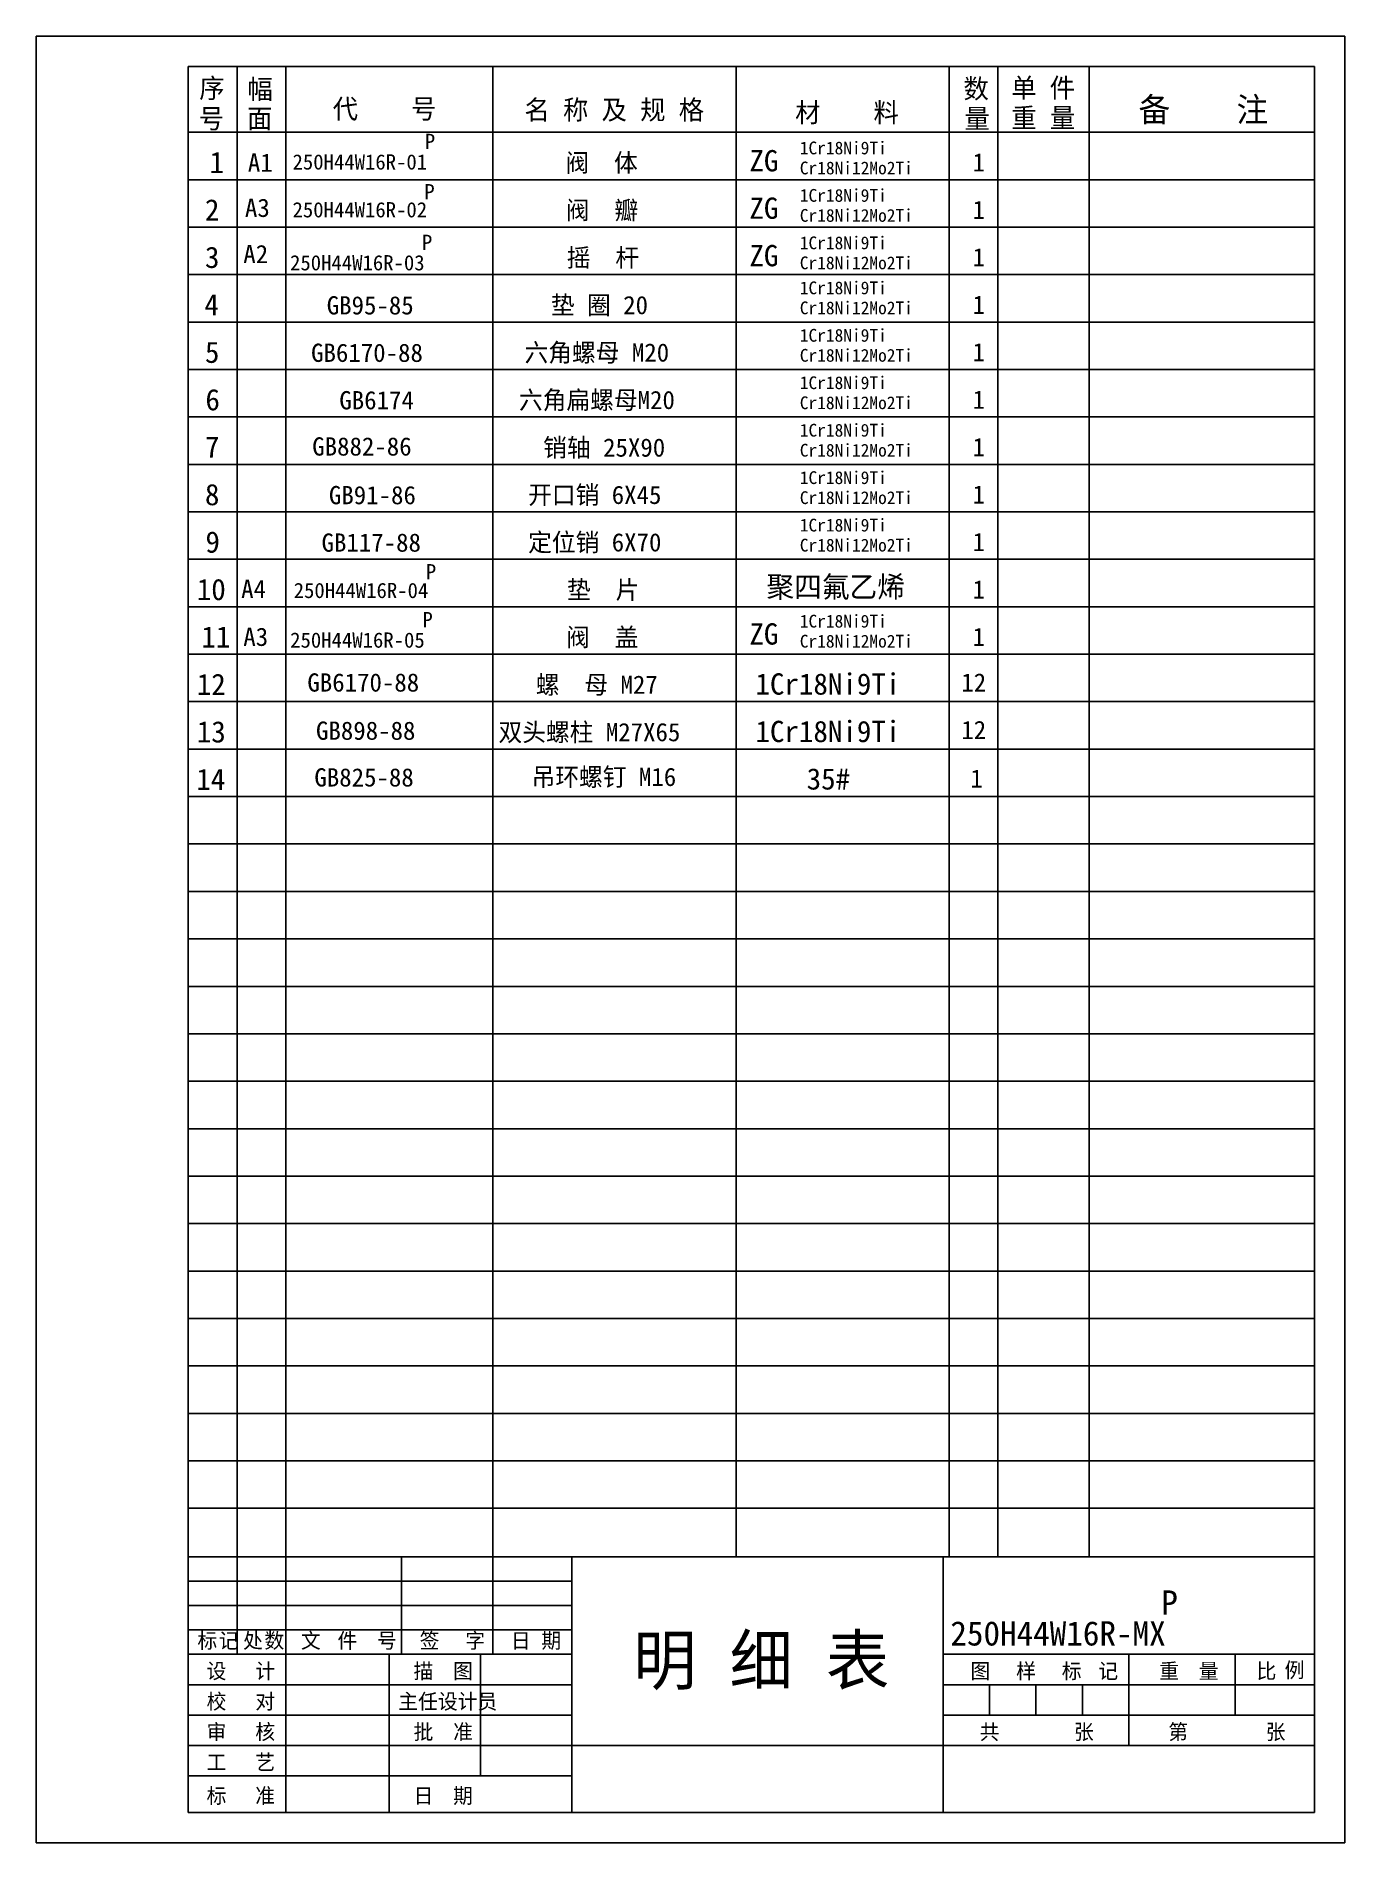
# Model space of a CAD drawing. Header units: metres. Extents: x 0 to 215, y 0 to 297.
import ezdxf

# ---------------------------------------------------------------- set-up
doc = ezdxf.new("R2010")
doc.units = ezdxf.units.M
for name, color, linetype in [('D', 1, 'Continuous'), ('FL', 5, 'Continuous'), ('HA', 5, 'Continuous'), ('T', 7, 'Continuous'), ('TL', 4, 'Continuous')]:
    doc.layers.add(name, color=color, linetype=linetype)

msp = doc.modelspace()

# ---------------------------------------------------------------- linework, layer by layer
at = {"layer": 'FL'}
for p, q in [((0, 0), (0, 297)), ((0, 297), (215, 297)), ((215, 0), (215, 297)), ((215, 297), (215, 0)), ((33, 31), (33, 47)), ((41, 5), (41, 47)), ((60, 31), (60, 47)), ((75, 47), (75, 31)), ((25, 43), (88, 43)), ((25, 39), (88, 39)), ((25, 35), (88, 35)), ((73, 11), (73, 31)), ((25, 26), (88, 26)), ((156.62, 26), (156.62, 21)), ((164.25, 26), (164.25, 21)), ((171.88, 26), (171.88, 21)), ((25, 21), (88, 21)), ((25, 16), (88, 16)), ((25, 11), (88, 11)), ((215, 0), (0, 0))]:
    msp.add_line(p, q, dxfattribs=at)
at = {"layer": 'HA'}
for p, q in [((33, 47), (33, 292)), ((41, 47), (41, 292)), ((75, 47), (75, 292)), ((115, 47), (115, 292)), ((150, 47), (150, 292)), ((158, 47), (158, 292)), ((173, 47), (173, 292)), ((210, 281.2), (25, 281.2)), ((210, 273.4), (25, 273.4)), ((210, 265.6), (25, 265.6)), ((210, 257.8), (25, 257.8)), ((210, 250), (25, 250)), ((210, 242.2), (25, 242.2)), ((210, 234.4), (25, 234.4)), ((210, 226.6), (25, 226.6)), ((210, 218.8), (25, 218.8)), ((210, 211), (25, 211)), ((210, 203.2), (25, 203.2)), ((210, 195.4), (25, 195.4)), ((210, 187.6), (25, 187.6)), ((210, 179.8), (25, 179.8)), ((210, 172), (25, 172)), ((210, 164.2), (25, 164.2)), ((210, 156.4), (25, 156.4)), ((210, 148.6), (25, 148.6)), ((210, 140.8), (25, 140.8)), ((210, 133), (25, 133)), ((210, 125.2), (25, 125.2)), ((210, 117.4), (25, 117.4)), ((210, 109.6), (25, 109.6)), ((210, 101.8), (25, 101.8)), ((210, 94), (25, 94)), ((210, 86.2), (25, 86.2)), ((210, 78.4), (25, 78.4)), ((210, 70.6), (25, 70.6)), ((210, 62.8), (25, 62.8)), ((210, 55), (25, 55))]:
    msp.add_line(p, q, dxfattribs=at)
at = {"layer": 'TL'}
for p, q in [((25, 47), (210, 47)), ((25, 5), (25, 47)), ((88, 5), (88, 47)), ((149, 5), (149, 47)), ((25, 31), (88, 31)), ((58, 31), (58, 5)), ((149, 31), (210, 31)), ((179.5, 21), (179.5, 31)), ((197, 31), (197, 21)), ((149, 26), (210, 26)), ((149, 21), (210, 21)), ((179.5, 21), (179.5, 16)), ((88, 16), (210, 16))]:
    msp.add_line(p, q, dxfattribs=at)
msp.add_lwpolyline([(25, 5), (25, 292), (210, 292), (210, 5)], close=True, dxfattribs=at)

# ---------------------------------------------------------------- texts
at = {"layer": 'D'}
for s, height, p in [('序', 3.2, (26.8, 286.85)), ('幅', 3.2, (34.72, 286.7)), ('数', 3.2, (152.35, 286.77)), ('单 件', 3.2, (160.18, 286.89)), ('号', 3.2, (26.71, 281.85)), ('面', 3.2, (34.65, 281.85)), ('代    号', 3.2, (48.72, 283.45)), ('名 称 及 规 格', 3.2, (80.22, 283.29)), ('材    料', 3.2, (124.7, 282.86)), ('量', 3.2, (152.51, 281.85)), ('重 量', 3.2, (160.21, 281.97)), ('备    注', 4, (181.11, 282.93)), ('P', 2.5, (63.85, 278.45)), ('1Cr18Ni9Ti', 2.1, (125.46, 277.57)), ('1', 3.5, (28.48, 274.49)), ('A1', 3, (34.78, 274.71)), ('250H44W16R-01', 2.5, (42.12, 275.07)), ('阀  体', 3, (86.95, 274.69)), ('ZG', 3.5, (117.18, 274.77)), ('Cr18Ni12Mo2Ti', 2.1, (125.46, 274.28)), ('1', 3, (153.84, 274.75)), ('A3', 3, (34.3, 267.28)), ('P', 2.5, (63.77, 270.18)), ('阀  瓣', 3, (87.02, 266.89)), ('ZG', 3.5, (117.18, 266.97)), ('1Cr18Ni9Ti', 2.1, (125.46, 269.77)), ('2', 3.5, (27.73, 266.69)), ('250H44W16R-02', 2.5, (42.12, 267.21)), ('Cr18Ni12Mo2Ti', 2.1, (125.46, 266.48)), ('1', 3, (153.84, 266.95)), ('P', 2.5, (63.38, 261.86)), ('3', 3.5, (27.73, 258.89)), ('A2', 3, (34.03, 259.68)), ('摇  杆', 3, (87.17, 259.09)), ('ZG', 3.5, (117.18, 259.17)), ('1Cr18Ni9Ti', 2.1, (125.46, 261.97)), ('1', 3, (153.84, 259.15)), ('250H44W16R-03', 2.5, (41.71, 258.5)), ('Cr18Ni12Mo2Ti', 2.1, (125.46, 258.68)), ('1Cr18Ni9Ti', 2.1, (125.46, 254.57)), ('4', 3.5, (27.64, 251.09)), ('GB95-85', 3, (47.74, 251.25)), ('垫 圈 20', 3, (84.56, 251.29)), ('Cr18Ni12Mo2Ti', 2.1, (125.46, 251.28)), ('1', 3, (153.84, 251.35)), ('5', 3.5, (27.73, 243.29)), ('六角螺母 M20', 3, (80.23, 243.49)), ('1Cr18Ni9Ti', 2.1, (125.46, 246.77)), ('GB6170-88', 3, (45.17, 243.45)), ('Cr18Ni12Mo2Ti', 2.1, (125.46, 243.48)), ('1', 3, (153.84, 243.55)), ('1Cr18Ni9Ti', 2.1, (125.46, 238.97)), ('6', 3.5, (27.81, 235.49)), ('GB6174', 3, (49.81, 235.65)), ('六角扁螺母M20', 3, (79.31, 235.69)), ('Cr18Ni12Mo2Ti', 2.1, (125.46, 235.68)), ('1', 3, (153.84, 235.75)), ('1Cr18Ni9Ti', 2.1, (125.46, 231.17)), ('7', 3.5, (27.73, 227.69)), ('GB882-86', 3, (45.36, 228.05)), ('销轴 25X90', 3, (83.3, 227.87)), ('Cr18Ni12Mo2Ti', 2.1, (125.46, 227.88)), ('1', 3, (153.84, 227.95)), ('8', 3.5, (27.73, 219.89)), ('GB91-86', 3, (48.1, 220.05)), ('开口销 6X45', 3, (80.82, 220.09)), ('1Cr18Ni9Ti', 2.1, (125.46, 223.37)), ('1', 3, (153.84, 220.15)), ('Cr18Ni12Mo2Ti', 2.1, (125.46, 220.08)), ('1Cr18Ni9Ti', 2.1, (125.46, 215.57)), ('9', 3.5, (27.81, 212.09)), ('GB117-88', 3, (46.89, 212.25)), ('定位销 6X70', 3, (80.82, 212.29)), ('Cr18Ni12Mo2Ti', 2.1, (125.46, 212.28)), ('1', 3, (153.84, 212.35)), ('P', 2.5, (64.02, 207.71)), ('垫  片', 3, (87.21, 204.49)), ('聚四氟乙烯', 3.5, (119.97, 204.72)), ('10', 3.5, (26.39, 204.29)), ('A4', 3, (33.68, 204.63)), ('250H44W16R-04', 2.5, (42.31, 204.63)), ('1', 3, (153.84, 204.55)), ('P', 2.5, (63.46, 199.84)), ('1Cr18Ni9Ti', 2.1, (125.46, 199.78)), ('11', 3.5, (27.14, 196.49)), ('A3', 3, (34.03, 196.76)), ('阀  盖', 3, (87.07, 196.69)), ('ZG', 3.5, (117.18, 196.98)), ('1', 3, (153.84, 196.75)), ('250H44W16R-05', 2.5, (41.73, 196.47)), ('Cr18Ni12Mo2Ti', 2.1, (125.46, 196.49)), ('12', 3.5, (26.39, 188.69)), ('GB6170-88', 3, (44.56, 189.25)), ('螺  母 M27', 3, (82.08, 188.89)), ('1Cr18Ni9Ti', 3.5, (118.17, 188.75)), ('12', 3, (151.99, 189.25)), ('13', 3.5, (26.39, 180.89)), ('GB898-88', 3, (45.98, 181.33)), ('双头螺柱 M27X65', 3, (75.95, 181.09)), ('1Cr18Ni9Ti', 3.5, (118.17, 180.95)), ('12', 3, (151.99, 181.45)), ('14', 3.5, (26.31, 173.09)), ('GB825-88', 3, (45.71, 173.65)), ('吊环螺钉 M16', 3, (81.39, 173.73)), ('35#', 3.5, (126.58, 173.15)), ('1', 3, (153.48, 173.46)), ('P', 4, (184.84, 37.5)), ('250H44W16R-MX', 4, (150.19, 32.44)), ('明 细 表', 8, (98.08, 26.04))]:
    msp.add_text(s, height=height, dxfattribs=at).set_placement(p)
at = {"layer": 'T'}
for s, p in [('标', (26.5, 32)), ('记', (30, 32)), ('处', (34, 32)), ('数', (37.5, 32)), ('文', (43.5, 32)), ('件', (49.5, 32)), ('号', (56, 32)), ('签', (63, 32)), ('字', (70.5, 32)), ('日', (78, 32)), ('期', (83, 32)), ('设', (28, 27)), ('计', (36, 27)), ('描', (62, 27)), ('图', (68.5, 27)), ('图', (153.5, 27)), ('样', (161, 27)), ('标', (168.5, 27)), ('记', (174.5, 27)), ('重', (184.5, 27)), ('量', (191, 27)), ('比', (200.5, 27)), ('例', (205.11, 27.16)), ('校', (28, 22)), ('对', (36, 22)), ('主任设计员', (59.5, 22)), ('审', (28, 17)), ('核', (36, 17)), ('批', (62, 17)), ('准', (68.5, 17)), ('共', (155, 17)), ('张', (170.5, 17)), ('第', (186, 17)), ('张', (202, 17)), ('艺', (36, 12)), ('工', (28, 12)), ('标', (28, 6.5)), ('准', (36, 6.5)), ('日', (62, 6.5)), ('期', (68.5, 6.5))]:
    msp.add_text(s, height=2.5, dxfattribs=at).set_placement(p)

doc.saveas('drawing.dxf')
